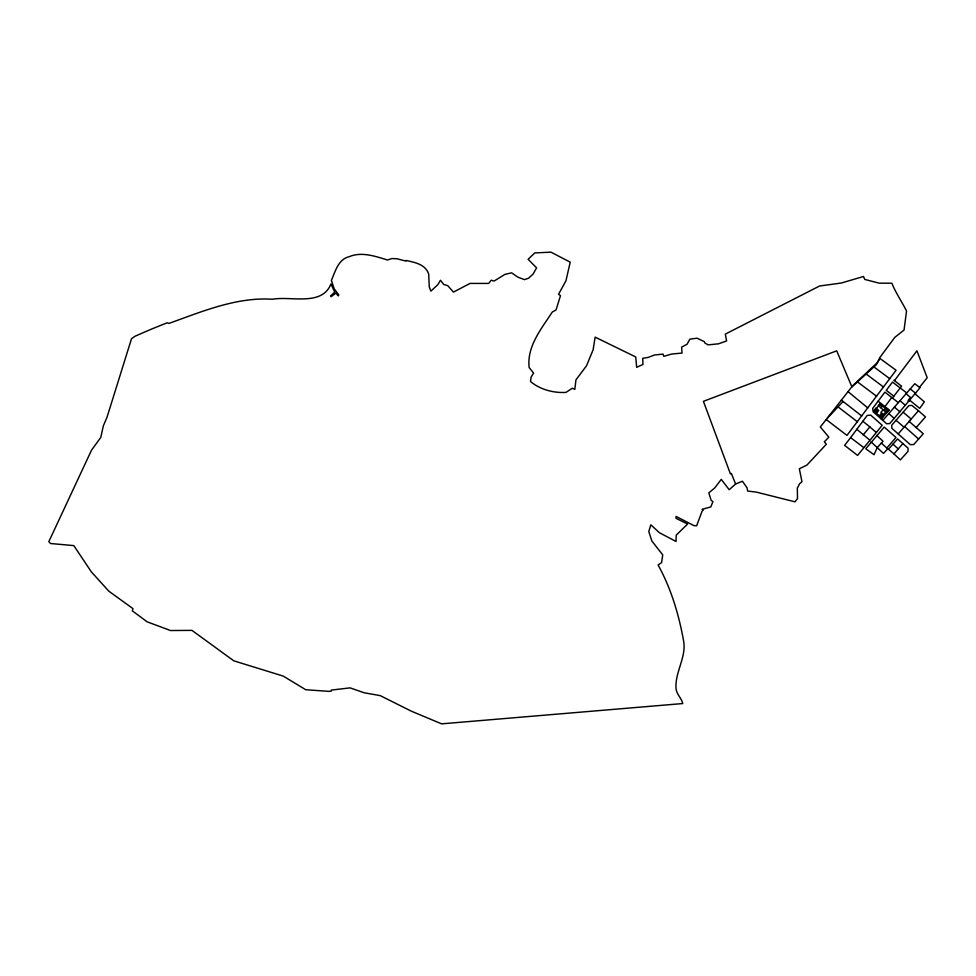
<?xml version="1.0" encoding="UTF-8"?>
<svg xmlns="http://www.w3.org/2000/svg" width="976" height="976" viewBox="0 0 976 976"><rect width="100%" height="100%" fill="white"/><g stroke="black" fill="none" stroke-linecap="round" stroke-linejoin="round"><path stroke-width="1.46" d="M886.794 448.057L896.005 437.492L884.219 427.073L865.785 448.777L874.045 454.718L877.229 447.618L883.024 441.25L876.741 435.406M850.608 437.626L867.213 415.41L870.677 415.093L882.206 425.292L857.587 455.402L844.618 445.385L850.608 437.626L863.626 447.472M826.184 419.509L846.961 435.394L896.066 370.246L879.925 358.448L876.338 364.682L851.304 387.484L820.328 427L828.844 437.138L824.33 441.835L826.343 444.239L806.932 465.076L799.344 468.773L801.967 481.741L799.649 483.681L797.319 488.11L797.526 498.565L794.976 501.823L756.485 492.148L747.616 491.026L747.055 487.866L742.455 481.229L735.611 483.986L729.194 489.732L721.252 479.375L714.761 487.915L708.832 492.892L711.175 500.395L712.907 501.579L710.845 506.922L702.11 509.313L703.281 509.997L702.086 511.204L696.644 525.771L693.936 525.625L676.026 516.389L676.026 518.317L687.604 524.051L676.222 535.153L676.026 541.473L659.41 532.725L650.846 524.807L648.796 531.566L651.846 540.997L662.728 554.868L661.594 562.603L658.105 565.019C670.963 588.272 678.674 613.977 683.432 640.012C687.019 656.689 674.77 671.988 676.026 688.507C676.527 694.448 681.541 697.962 682.761 703.55L441.603 723.85L411.408 711.211L380.274 695.644L364.097 692.753L350.091 687.873L331.303 690.093L331.303 691.093L329.217 691.374L305.756 689.739L283.211 676.087L233.789 660.825L191.943 630.374L170.544 630.533L147.144 621.834L132.333 610.842L132.956 608.621L108.787 591.151L91.354 571.875L73.81 545.608L50.593 543.522L48.8 541.717L91.512 450.192L100.821 437.358L103.334 425.878L107.055 417.13L131.528 338.672L135.2 336.147L152.097 328.839L167.225 322.775L168.885 323.434C201.934 311.576 236.9 296.814 272.536 299.254C290.848 295.801 321.958 306.659 330.962 283.979L334.731 292.153L330.559 295.948L331.096 296.667L336.012 293.068L338.196 295.899L338.782 294.898L334.207 288.847L331.401 280.393C335.305 271.413 338.294 259.14 349.371 256.627C361.803 251.43 375.37 256.346 387.521 260.006L391.901 258.555L396.744 258.725L405.955 261.068L406.162 260.433C414.849 262.483 425.463 264.252 428.696 274.085L429.257 286.859L430.88 291.141L437.834 284.687L440.457 280.271L443.702 284.455L447.764 285.675L453.437 292.117L470.017 283.418L488.683 283.418L491.209 280.222L494.015 281.1L504.946 274.378L511.595 272.829L517.927 277.184L524.502 279.636L528.504 278.245L533.079 274.085L536.58 267.839L528.114 259.299L534.763 252.93L550.964 252.15L570.216 262.166L565.958 280.783L558.565 294.227L560.492 295.655L556.027 309.978L552.306 312.039C541.509 328.644 526.674 346.382 529.151 367.574L533.628 373.052L531.127 377.004L530.505 381.506C540.094 389.595 553.526 393.145 565.995 392.401L572.29 388.204L574.815 389.436L575.962 379.871L586.491 365.817L593.079 349.908L595.153 337.135L635.73 356.96L636.669 367.305L642.952 364.475L642.72 358.277L648.113 357.436L654.518 354.971L663.082 354.129L663.765 356.374L671.525 354.056L682.041 353.068L681.626 347.114L687.043 344.26L689.91 339.136L697.035 338.196L704.379 341.685L704.879 343.015L708.173 344.87L718.434 343.833L726.595 340.966L725.314 334.121L819.535 286.017L841.422 283.003L863.492 276.489L864.785 279.429L879.205 283.174L891.844 283.223C895.858 293.129 901.69 301.413 906.545 311.027L904.044 330.047L894.772 337.403L880.145 357.131L877.253 362.682L851.767 386.581M884.939 406.626L891.771 397.513M894.455 380.64L916.928 350.799L927.2 377.736L919.477 387.338M892.418 398.025L901.58 386.179L893.906 380.201M898.237 402.576L884.915 392.145L872.715 408.346L873.105 411.726L886.647 423.767L889.783 423.56L920.026 387.765L914.805 383.714L882.865 420.4M869.518 439.859L856.83 429.306M863.187 434.893L869.836 426.902L862.845 421.254M918.465 410.737L911.767 405.382L908.9 405.601L891.674 425.28L891.869 428.305L910.327 444.666L913.768 444.519L923.259 433.747L909.132 421.412L918.465 410.737L925.468 416.923L916.171 427.561M893.943 453.901L888.477 449.18L897.627 438.932L908.046 448.143L908.083 451.278L900.384 459.903L893.943 453.901L902.885 443.58M875.484 412.445L876.79 410.945L875.289 409.639M880.95 407.834L882.084 406.541L879.486 404.271L878.351 405.565L886.659 412.824M883.182 409.786L880.913 412.384L884.402 415.422M881.804 413.153L879.535 415.752L882.133 418.021M884.073 410.554L886.33 407.956L888.929 410.225M879.632 416.069L880.938 414.58L882.438 415.886M881.279 418.997L889.136 410.005L878.132 401.148M898.201 433.917L904.618 426.573L918.611 439.017M827.624 417.935L843.093 401.49M873.898 366.903L889.746 378.676M866.115 373.991L883.5 386.996M857.44 381.897L876.582 396.219M906.716 392.925L892.491 382.08L886.269 390.339L893.845 396.171M838.103 406.931L857.428 421.778M841.361 400.148L861.771 415.983M910.23 388.924L915.622 393.243M909.888 400.38L919.721 408.358L924.345 401.868L915.122 393.865M848.046 391.632L867.81 407.931M903.129 412.214L911.218 419.033L904.044 427.232L896.017 420.266M906.033 393.706L910.364 397.391L908.046 400.648L908.937 401.465M899.933 400.648L905.496 405.443M894.37 407.053L899.933 411.86M869.836 426.902L876.106 432.307M885.208 409.261L887.794 411.53M874.96 409.469L877.546 411.726M880.669 414.446L883.268 416.715M888.758 413.568L894.223 418.448M892.955 444.165L898.249 448.923M881.365 443.067L887.696 448.887L883.475 453.413L870.982 441.811M851.914 386.935L836.7 350.835L703.415 401.331L730.438 473.933L731.366 473.458L735.611 483.986M876.082 408.163L873.825 410.762L876.411 413.031L878.681 410.432L876.082 408.163M880.218 403.991L873.984 411.128L881.133 417.374L887.367 410.237L880.218 403.991"/></g></svg>
